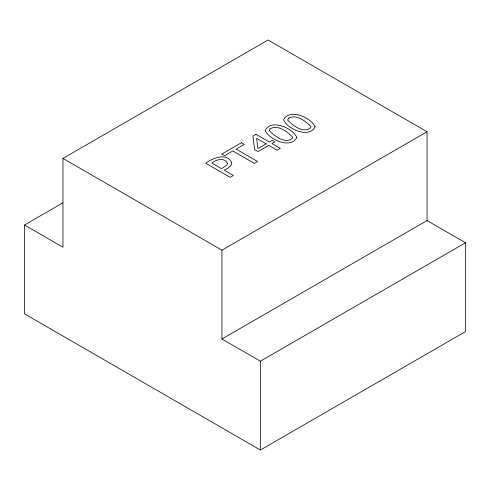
<?xml version="1.0" encoding="UTF-8"?>
<svg xmlns="http://www.w3.org/2000/svg" width="490" height="490" viewBox="0 0 490 490"><rect width="100%" height="100%" fill="white"/><g stroke="black" fill="none" stroke-linecap="round" stroke-linejoin="round"><path stroke-width="0.73" d="M427.041 220.574L465.5 242.777L465.5 331.595L260.386 450.022L24.5 313.833L24.5 225.014L62.959 247.223L62.959 158.405L268.073 39.978L427.041 131.755L427.041 220.574L221.927 339L221.927 250.182L427.041 131.755M24.5 225.014L62.879 202.86M221.927 339L260.386 361.204L465.5 242.777M62.959 158.405L221.927 250.182M260.386 361.204L260.386 450.022M231.801 162.992C231.427 166.882 227.158 168.413 224.304 170.232L233.393 175.475L230.147 177.349L205.769 163.274C212.274 158.043 227.611 152.059 231.801 162.992M227.483 163.519L226.607 165.338L221.535 168.633L211.796 163.011C215.949 159.532 224.941 157.094 227.483 163.519M296.787 137.47C290.944 149.413 268.82 139.497 265.243 130.352C271.105 118.445 293.198 128.319 296.787 137.47M315.088 126.904C309.245 138.848 287.122 128.925 283.551 119.787C289.406 107.88 311.505 117.753 315.088 126.904M269.953 128.956L269.463 130.726C274.461 136.165 285.768 144.679 292.597 138.015L292.573 137.102C287.446 131.602 277.567 124.184 269.953 128.956M288.261 118.39L287.771 120.16C292.769 125.599 304.076 134.113 310.899 127.449L310.874 126.536C305.754 121.036 295.874 113.619 288.261 118.39M241.38 142.713L221.768 154.038L224.647 155.704L232.836 150.975L254.335 163.391L257.575 161.516L236.076 149.107L244.265 144.379L241.38 142.713M255.939 134.309L252.926 136.049L254.579 149.597L258.016 151.582L268.79 145.358L277.175 150.203L280.317 148.384L271.932 143.546L274.829 141.873L272.213 140.361L269.31 142.033L255.939 134.309M266.168 143.852L257.948 148.593L256.638 138.345L266.168 143.852"/></g></svg>
